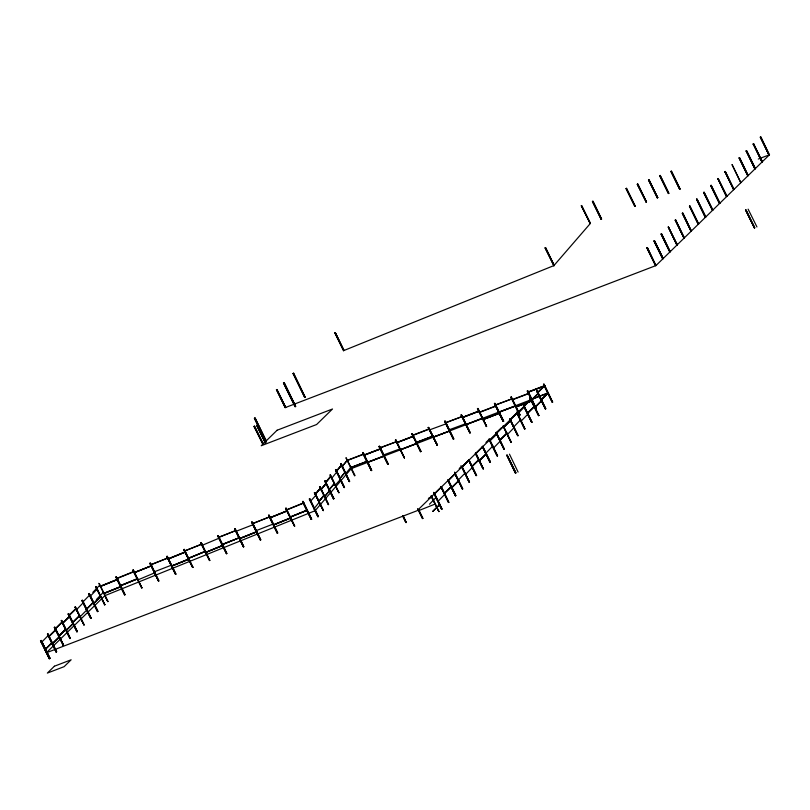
<?xml version="1.0" encoding="UTF-8"?>
<svg xmlns="http://www.w3.org/2000/svg" width="810" height="810" viewBox="0 0 810 810"><rect width="100%" height="100%" fill="white"/><g stroke="black" fill="none" stroke-linecap="round" stroke-linejoin="round"><path stroke-width="1.21" d="M309.187 498.94L317.925 516.78L309.633 498.676L318.36 516.527M314.341 492.885L314.786 492.622L323.413 510.583L314.452 492.763M319.474 486.861L319.93 486.587L328.566 504.549L319.93 486.587M309.633 498.676L318.37 516.517L317.925 516.78M314.786 492.622L323.423 510.583M333.943 498.656L333.487 498.919L324.871 480.968L333.943 498.656L325.195 480.836M330.348 474.792L338.985 492.743L329.893 475.055L330.348 474.792L338.742 492.763M335.431 469.82L344.169 487.65L335.887 469.557L344.513 487.509L335.887 469.557M340.575 463.786L349.312 481.626L341.03 463.522L349.748 481.363M341.03 463.522L349.312 481.626M315.171 494.606L320.304 488.217L314.958 494.424M354.588 475.855L345.961 457.893M315.05 494.657L320.416 488.45M330.723 476.412L325.357 482.618L330.601 476.462M341.395 465.426L336.15 471.592L341.283 465.193M310.392 501.37L315.748 495.447M336.15 471.592L341.405 465.416M331.492 478.589L336.616 472.19M347.075 460.333L341.911 466.783L347.156 460.627M323.828 495.69L318.583 501.856L323.706 495.457M318.583 501.856L323.828 495.679M328.992 489.767L334.125 483.651M313.916 508.852L319.049 502.453M339.795 478.73L344.807 472.382M339.673 478.781L344.928 472.625M335.016 485.494L340.261 479.621M345.435 473.982L350.598 467.532L367.305 461.153M328.212 504.691L319.585 486.729M333.487 498.919L324.861 480.968M355.043 475.591L346.194 457.873M554.273 265.447L545.545 247.597L545.069 247.87L553.807 265.7L590.439 223.357L581.378 205.649L590.115 223.479M100.237 586.227L117.531 579.241M115.881 577.054L124.618 594.894L115.901 577.054L116.336 576.791L125.064 594.631L124.618 594.894M116.336 576.791L124.963 594.753M116.761 578.37L134.055 571.374M121.065 586.44L103.791 593.386M116.843 578.644L134.136 571.658M103.913 593.619L121.176 586.673M117.642 579.464L100.349 586.47L117.653 579.474M141.902 587.908L133.285 569.946L141.912 587.908L132.84 570.199M120.245 585.6L137.589 578.583M121.054 586.43L103.761 593.426M134.227 572.467L151.642 565.704L134.349 572.7M149.84 563.335L158.578 581.165L149.86 563.325L150.306 563.061L159.023 580.912M150.306 563.061L158.578 581.165M137.66 578.846L120.356 585.822L137.7 578.806M150.721 564.641L168.136 557.887L150.832 564.884M137.832 579.94L155.054 572.67M166.789 556.49L175.527 574.32L166.799 556.48L167.245 556.217L175.962 574.067L175.527 574.32M167.133 556.348L175.871 574.179M154.244 571.84L171.659 565.076M168.146 558.758L185.45 551.762M185.571 552.005L168.267 559.001M183.769 549.625L192.851 567.324L184.224 549.362L183.769 549.625L192.496 567.466L192.962 567.192M171.75 566.231L189.054 559.244M200.708 542.781L201.163 542.518L209.78 560.479L200.708 542.781L209.456 560.611M201.042 542.639L209.79 560.479M205.568 551.367L188.244 558.414L205.578 551.377M201.943 543.945L184.599 550.982L202.054 544.178M202.186 545.312L219.368 538.083M217.728 535.896L226.466 553.736L217.738 535.896L218.184 535.633L226.901 553.483L226.466 553.736M218.184 535.633L226.81 553.594M205.426 551.185L188.285 558.374M218.558 537.253L235.983 530.499M218.68 537.486L236.014 530.459M205.608 552.278L222.902 545.282L205.75 552.46M234.667 529.051L243.405 546.892L234.677 529.041L235.123 528.788L243.84 546.628L243.405 546.892M235.123 528.788L243.749 546.75M222.122 544.401L239.507 537.688M223.013 545.515L205.71 552.501M236.014 531.33L253.429 524.576M251.626 522.197L260.364 540.037L251.647 522.197L252.082 521.934L260.81 539.774L260.364 540.037M252.082 521.934L260.709 539.895M252.497 523.513L269.882 516.8M239.659 538.761L256.952 531.775L239.537 538.529M252.619 523.746L269.922 516.76M268.566 515.352L277.303 533.193L268.586 515.342L269.021 515.089L277.749 532.929L277.303 533.193M269.021 515.089L277.648 533.051M256.031 530.702L273.446 523.948M269.933 517.651L287.236 510.654M294.668 526.166L286.041 508.204L294.668 526.166L285.606 508.467M286.426 509.824L303.76 502.787M286.537 510.067L303.882 503.03M273.618 525.032L290.881 518.086M287.358 510.897L270.084 517.833L287.388 510.847M302.525 501.633L311.263 519.463L302.545 501.623L302.991 501.36L311.708 519.21L311.263 519.463M302.991 501.36L311.607 519.321M289.95 517.023L307.284 509.986M760.762 136.92L769.024 155.014L760.306 137.173L760.762 136.92L769.48 154.761L655.958 265.569L285.171 407.632L276.453 389.782L276.909 389.529L285.647 407.369L276.767 389.671M283.47 382.927L295.123 406.711L283.49 382.917L284.108 382.573L295.731 406.367L295.123 406.711M293.676 373.238L293.038 373.592L293.676 373.238L305.127 397.194L293.473 373.42M334.783 332.839L335.259 332.576L343.987 350.416L343.521 350.679L334.803 332.839L335.259 332.576L343.855 350.548L335.117 332.718M283.925 382.745L295.569 406.529L284.108 382.573M254.401 418.274L266.055 442.047L254.431 418.264L255.039 417.919L266.105 440.579M255.039 417.919L265.943 440.751M254.026 426.404L263.24 443.971L254.502 426.141L254.026 426.404L262.764 444.234L263.24 443.971M254.502 426.141L263.098 444.113M40.5 640.872L41.31 640.477L49.896 658.449L49.238 658.702L40.52 640.862L41.168 640.609L49.906 658.449M54.31 627.426L63.524 644.993L54.786 627.163L54.31 627.426L63.048 645.256L63.524 644.993L63.048 645.256M70.419 638.27L69.944 638.533L61.226 620.693L61.692 620.43L70.278 638.401L61.692 620.43M68.111 613.96L68.587 613.697L77.304 631.537L76.849 631.8L68.121 613.95L76.99 631.658M75.006 607.237L75.482 606.963L84.078 624.935L75.026 607.227L75.482 606.963M81.891 600.514L82.367 600.24L91.084 618.091L90.629 618.344L81.901 600.504L90.771 618.202M88.786 593.781L97.524 611.611L88.806 593.771L89.262 593.517L97.99 611.358L97.524 611.611M95.691 587.047L96.167 586.784L104.763 604.756L95.701 587.037L96.167 586.784M56.153 651.989L56.609 651.736L47.891 633.896L56.629 651.726L56.153 651.989L47.557 634.017L56.295 651.858M54.786 627.163L63.383 645.135M68.587 613.697L77.325 631.537L76.849 631.8M82.367 600.24L91.105 618.081L90.629 618.344M89.262 593.517L97.858 611.489M99.387 583.646L107.983 601.617L98.769 583.322M41.239 642.654L48.154 635.546M62.076 622.323L55.039 629.188L62.066 622.039M75.867 608.573L68.83 615.448M82.62 602.265L89.535 595.168M92.826 592.353L99.65 585.296M55.039 629.188L62.076 622.303M75.877 608.837L68.84 615.721L75.877 608.857M69.447 616.552L62.41 623.417L69.336 616.319M76.302 609.92L83.116 602.863M89.991 596.504L96.906 589.396M62.41 623.417L69.457 616.542M285.171 407.632L285.647 407.369L276.899 389.539L276.433 389.792M343.521 350.679L554.283 265.437L553.807 265.7M44.874 649.802L51.688 642.735M86.255 609.424L93.059 602.356M96.37 599.552L103.174 592.485M44.763 649.843L51.911 642.938L44.854 649.792M79.4 616.035L72.475 622.88M86.143 609.464L93.292 602.549L86.235 609.414M72.454 622.87L79.4 616.046M52.022 643.839L59.059 636.974M66.045 630.575L72.859 623.508M79.724 617.149L86.751 610.011M93.626 603.653L100.44 596.595M100.561 596.818L93.525 603.683L100.551 596.828M293.068 373.572L304.692 397.366L293.23 373.41M104.824 595.684L46.332 652.779L417.12 510.715L530.661 399.897L351.267 468.636L315.11 510.715L104.824 595.684L107.75 601.628M265.498 443.08L256.659 425.291L265.407 443.171M49.238 658.702L49.724 658.439L40.976 640.599M69.944 638.533L61.347 620.561M104.419 604.878L104.885 604.624L95.823 586.906M581.702 205.517L590.298 223.489L581.246 205.78M592.444 201.487L601.182 219.328L592.454 201.477L592.92 201.224L601.638 219.065L601.182 219.328M592.92 201.224L601.516 219.196M347.186 460.576L363.892 454.197M635.273 206.175L626.555 188.335L626.089 188.598L634.817 206.439L635.293 206.175L634.817 206.439M362.556 452.76L371.294 470.59L362.576 452.75L363.032 452.496L371.76 470.337L371.294 470.59M646.046 202.135L646.501 201.872L637.764 184.042L646.36 202.014L637.308 184.295M363.032 452.496L371.628 470.468M363.781 453.964L347.024 460.384M363.943 455.017L380.7 448.618M364.054 455.25L380.811 448.841L364.065 455.26M648.506 180.012L657.71 197.579L648.982 179.749L648.506 180.012L657.234 197.843L657.71 197.579L657.234 197.843M648.982 179.749L657.578 197.721M379.89 447.768L396.758 441.582L380.011 448.001M659.715 175.719L668.452 193.549L659.735 175.709L660.19 175.446L668.908 193.296L668.452 193.549M660.19 175.446L668.787 193.418M367.467 462.226L384.173 455.838M367.537 462.5L384.284 456.081M395.381 440.184L395.857 439.921L404.443 457.893L395.401 440.174L395.857 439.921M670.923 171.416L679.661 189.256L670.943 171.406L671.399 171.153L680.127 188.993L679.661 189.256M671.399 171.153L679.995 189.125M383.373 455.007L400.282 448.781M396.718 442.493L413.464 436.074M411.804 433.897L421.018 451.464L420.542 451.727L411.814 433.887L412.28 433.623L420.998 451.474M412.28 433.623L420.542 451.727M412.665 435.233L429.462 428.774M412.827 435.426L429.583 429.006M400.292 449.641L417.039 443.222M400.403 449.874L417.15 443.455M378.999 446.462L387.717 464.302L388.192 464.039L379.455 446.199L378.979 446.472L387.868 464.16M428.196 427.609L437.268 445.318L428.217 427.599L428.672 427.346L437.268 445.318M428.531 427.488L437.4 445.186M416.239 442.382L432.985 435.962M416.35 442.625L433.107 436.205L416.31 442.655M429.604 429.867L446.462 423.681M444.639 421.311L453.367 439.142L444.649 421.301L445.115 421.048L453.833 438.888L453.367 439.142M445.115 421.048L453.711 439.02M445.5 422.658L462.368 416.472M445.621 422.891L462.419 416.431M433.077 437.106L449.945 430.92M433.239 437.299L449.985 430.88M469.77 432.864L470.245 432.601L469.77 432.864L461.052 415.024L461.508 414.771L470.235 432.611M449.024 429.847L465.942 423.62M462.419 417.292L479.125 410.923M486.526 426.445L477.93 408.473L486.526 426.445L477.475 408.726M479.236 411.146L462.49 417.575L479.287 411.115M465.942 424.481L482.649 418.112M646.886 247.86L655.624 265.69L646.906 247.85L647.362 247.597L655.766 265.558M653.953 240.965L662.691 258.795L653.974 240.955L654.429 240.702L663.167 258.532L662.691 258.795M661.041 234.049L669.779 251.89L661.051 234.039L661.517 233.786L670.235 251.626L669.779 251.89M677.332 244.701L676.856 244.974L668.27 227.002L677.322 244.711M675.206 220.229L675.682 219.956L684.399 237.806L683.944 238.059L675.216 220.219L675.682 219.956M682.283 213.314L691.021 231.144L682.303 213.303L682.759 213.05L691.355 231.022L682.759 213.05M689.462 206.317L689.938 206.044L698.655 223.894L698.19 224.147L689.472 206.307L689.938 206.044M705.733 216.979L697.005 199.138L696.539 199.402L697.015 199.138L705.753 216.969L705.277 217.232L696.559 199.392M727.005 196.233L726.529 196.496L717.933 178.524L726.985 196.233M725.345 171.477L724.869 171.75L725.345 171.477L734.073 189.327L733.607 189.581L724.889 171.74M740.836 182.534L732.098 164.693M739.034 157.92L747.772 175.76L739.054 157.91L739.51 157.656L748.237 175.497L747.772 175.76M746.121 151.004L746.597 150.741L755.335 168.581L754.859 168.844L746.142 150.994L746.597 150.741L755.315 168.581M753.685 143.826L753.209 144.099L753.685 143.826L762.402 161.676L761.937 161.929L753.219 144.089M760.286 137.184L769.024 155.014M466.064 424.724L482.76 418.355M647.362 247.597L655.958 265.569M661.517 233.786L670.113 251.758M704.103 192.223L703.627 192.486L712.365 210.316L712.84 210.053L704.103 192.223L712.699 210.195L703.637 192.476M710.724 185.561L719.442 203.411L719.918 203.138L711.18 185.308L719.776 203.28M739.51 157.656L748.106 175.628M479.368 412.219L496.166 405.759M479.49 412.462L496.287 405.992M503.648 421.2L494.93 403.36L494.454 403.623L503.192 421.453L503.668 421.19L494.778 403.491M495.366 404.919L512.234 398.743L495.477 405.162M482.942 419.367L499.689 412.948M510.847 397.345L511.323 397.072L520.05 414.923L519.585 415.176L510.999 397.204M511.323 397.072L519.919 415.044M498.889 412.118L515.757 405.931L499 412.351M512.234 399.603L528.94 393.235M512.355 399.836L529.051 393.468M486.192 426.576L486.648 426.313L477.454 408.736L477.93 408.473M527.269 391.048L536.007 408.888L527.29 391.038L527.745 390.784L536.341 408.756L527.745 390.784M676.856 244.974L668.26 227.002M698.19 224.147L689.594 206.175M719.442 203.411L710.704 185.571L711.18 185.308M726.529 196.496L717.933 178.524M740.694 182.665L732.098 164.693M754.859 168.844L746.263 150.873L755.193 168.713M528.009 392L544.857 385.54L537.941 392.647M515.757 406.792L532.464 400.423M536.645 391.098L545.383 408.939L536.655 391.098L537.121 390.835L545.839 408.675L545.383 408.939M552.714 401.983L552.238 402.256L543.52 384.406L543.976 384.153L552.562 402.125L543.976 384.153M530.226 397.568L538.822 415.54L530.226 397.568L529.75 397.832L538.488 415.672L538.964 415.398M537.121 390.835L545.717 408.807M459.24 468.494L461.011 466.783M485.97 442.432L488.612 439.86M496.327 432.834L501.724 427.639L496.439 432.793M511.1 418.497L516.375 413.323M531.056 399.006L523.908 405.911L530.945 399.046M543.885 386.451L537.708 392.455L543.976 386.4M475.804 453.367L482.942 446.462L476.027 453.559M502.716 427.022L496.56 433.026M516.496 413.566L510.341 419.57M531.532 399.188L548.38 392.739L541.465 399.846M431.629 496.854L429.391 497.704M434.535 493.705L441.571 486.84L434.646 493.938M448.335 480.239L455.372 473.374L448.446 480.482M462.115 466.783L469.142 459.918L462.226 467.026M431.74 497.087L428.389 498.373M531.654 399.431L548.502 392.971M517.712 413.809L524.627 406.711M402.681 515.96L405.942 522.653L402.803 515.828M403.137 515.697L406.266 522.531L402.995 515.838M418.517 510.695L435.152 504.043M496.935 433.654L490.131 440.721M510.735 420.198L503.931 427.265M436.398 497.107L429.482 504.205M471.957 466.327L479.105 459.422L472.068 466.287M465.304 472.878L458.379 479.986M492.905 445.956L485.98 453.063M444.498 493.472L451.524 486.618M479.216 459.655L472.179 466.53M506.908 433.168L499.972 439.982M548.289 392.769L541.343 399.603M499.962 440.002L506.888 433.158M520.779 419.661L513.864 426.769M541.343 399.624L548.38 392.739M451.858 487.438L458.895 480.573L451.97 487.671M479.439 460.515L486.476 453.651L479.55 460.758M507.121 433.35L500.084 440.225M445.095 494.029L438.169 501.137M451.757 487.488L458.895 480.573M472.675 467.117L465.75 474.214M479.338 460.566L486.476 453.651M528.059 413.94L521.235 420.998M500.57 440.812L493.634 447.91M514.37 427.346L507.455 434.454M534.914 407.319L541.951 400.434L535.035 407.541M417.555 508.569L422.455 518.613L422.931 518.349L418.567 509.429M432.783 511.211L439.931 504.296L432.894 511.444M754.626 227.883L745.575 210.165L746.04 209.911L754.758 227.752M430.971 496.115L438.919 511.606L431.426 495.862M433.998 493.654L441.622 509.267L433.573 492.409M440.893 486.921L448.517 502.534L441.015 486.79M455.443 495.801L447.798 480.188L455.423 495.811L455.898 495.538L448.254 479.935M454.673 473.465L462.297 489.078L462.773 488.815L454.582 472.098M461.022 465.618L469.203 482.345L461.7 466.611M476.098 475.622L476.574 475.349L476.098 475.622L468.474 460.009M483.145 468.747L475.359 453.286M482.274 446.543L489.898 462.156L482.395 446.411M441.622 509.267L442.098 509.004L434.454 493.391M448.851 502.402L441.349 486.668M462.034 466.479L469.527 482.223L461.882 466.621M475.5 453.144L483.327 468.757L475.834 453.023M488.926 439.314L497.107 456.05L497.583 455.777L489.392 439.06M495.831 432.591L504.002 449.317L495.953 432.459M511.049 442.452L503.405 426.84M510.148 420.248L517.782 435.861L509.733 419.003M516.507 412.401L524.688 429.128L516.628 412.27M523.402 405.668L531.583 422.395L532.059 422.132L523.867 405.415M538.63 415.53L529.892 397.7L538.812 415.54M552.238 402.256L543.642 384.284M496.287 432.327L504.336 449.185L496.145 432.469M510.067 418.871L518.106 435.729L509.915 419.013M516.972 412.148L525.012 428.996L517.367 413.394M507.05 455.19L515.94 472.888L515.464 473.161L506.736 455.311L507.202 455.058L515.919 472.898M509.46 454.167L518.096 472.088M754.302 228.005L745.706 210.033M748.106 209.142L756.935 226.942M515.464 473.161L506.868 455.19M330.723 476.695L325.59 482.811M325.934 483.459L320.811 489.574M334.246 483.894L329.093 489.999M329.467 490.647L324.334 496.763M329.579 490.89L324.445 497.006M133.285 569.946L132.83 570.21L141.679 587.918M286.041 508.204L285.586 508.477L294.445 526.186M168.257 558.991L185.561 551.995M134.308 572.741L151.642 565.704M239.497 538.569L256.841 531.532M626.555 188.335L626.079 188.598L634.959 206.297M637.764 184.042L637.288 184.305L646.36 202.014M758.292 159.043L769.5 154.75M761.937 161.929L753.533 143.967M545.545 247.597L553.959 265.558M545.069 247.87L554.141 265.569M733.607 189.581L725.203 171.619M705.277 217.232L696.873 199.27M683.944 238.059L675.53 220.097M304.692 397.366L305.319 397.011M266.237 441.865L266.055 442.047M494.93 403.36L494.454 403.623L503.202 421.453L494.596 403.481M538.316 393.285L531.512 400.342M531.066 399.289L524.141 406.114M541.951 400.434L534.914 407.298M534.59 406.478L527.664 413.302M437.41 445.186L428.338 427.477M79.279 615.813L72.353 622.637M489.898 462.156L490.374 461.892L482.578 446.421M55.536 629.775L48.61 636.599M47.891 633.896L47.415 634.159L56.163 651.989M483.479 468.625L483.003 468.889L475.369 453.276M65.478 629.279L58.674 636.336M50.048 658.307L49.38 658.56L40.642 640.73M753.34 143.957L762.088 161.787M745.888 210.043L754.637 227.883M725.011 171.609L733.759 189.449M718.116 178.534L726.864 196.364M717.802 178.656L726.54 196.486M696.681 199.26L705.429 217.1M689.786 206.185L698.534 224.016M675.348 220.087L684.085 237.917M668.452 227.002L677.19 244.843M637.429 184.174L646.167 202.004M663.147 258.542L654.409 240.712L663.025 258.673M626.403 188.477L635.151 206.307M523.716 405.547L531.917 422.273M523.533 405.547L531.724 422.263M510.988 397.204L519.736 415.044M503.192 425.604L511.363 442.331M503.587 426.85L511.242 442.462M489.24 439.202L497.441 455.919M489.058 439.192L497.249 455.908M482.73 446.29L490.364 461.902M461.366 414.902L470.104 432.742M461.173 414.892L469.921 432.732M475.693 453.154L483.337 468.757M468.929 459.746L476.563 475.359M468.787 459.888L476.432 475.49M468.595 459.877L476.25 475.48M454.987 473.344L462.632 488.946M454.795 473.334L462.449 488.946M448.102 480.077L455.757 495.679M447.92 480.067L455.574 495.669M441.207 486.8L448.851 502.402M433.755 492.419L441.956 509.136M431.284 496.003L438.929 511.606M395.705 440.053L404.453 457.893M395.523 440.053L404.261 457.883M334.925 332.707L343.673 350.538M418.416 509.571L422.79 518.481M418.233 509.561L422.607 518.481M388.182 464.049L379.444 446.209L388.051 464.171M276.575 389.661L285.322 407.491M314.442 492.763L323.19 510.604M184.204 549.372L192.851 567.324M96.015 586.916L104.763 604.756M75.34 607.105L84.078 624.935M75.148 607.095L83.896 624.935M50.028 658.317L41.3 640.487L40.824 640.74L49.572 658.571M326.065 483.681L320.811 489.858L326.055 483.692M171.669 565.957L188.973 558.961L171.639 565.998M222.244 544.644L239.537 537.648L222.234 544.634M273.496 524.799L290.8 517.803L273.456 524.84M290.101 517.215L307.405 510.219L290.091 517.205M55.657 629.998L48.61 636.883L55.647 630.018M65.6 629.502L58.563 636.376L65.6 629.512M59.181 637.197L52.134 644.082L59.17 637.207M72.981 623.73L65.944 630.595L73.082 623.7M277.121 430.221L261.225 445.743L316.609 424.521L332.515 408.999L277.121 430.221M54.391 666.215L47.355 673.08L64.111 666.671L71.138 659.796L54.391 666.215M350.71 467.765L367.467 461.346L350.669 467.795M396.88 442.685L413.637 436.266L396.87 442.675M483.054 419.61L499.81 413.191L483.043 419.6M528.13 392.232L544.978 385.783L528.12 392.222M515.879 407.035L532.626 400.616L515.869 407.025M497.046 433.613L489.898 440.529L497.046 433.633M510.756 420.208L503.699 427.062L510.847 420.167M538.336 393.285L531.279 400.15L538.427 393.235M451.423 486.385L444.376 493.25L451.413 486.385M534.489 406.245L527.431 413.11L534.468 406.245"/></g></svg>
